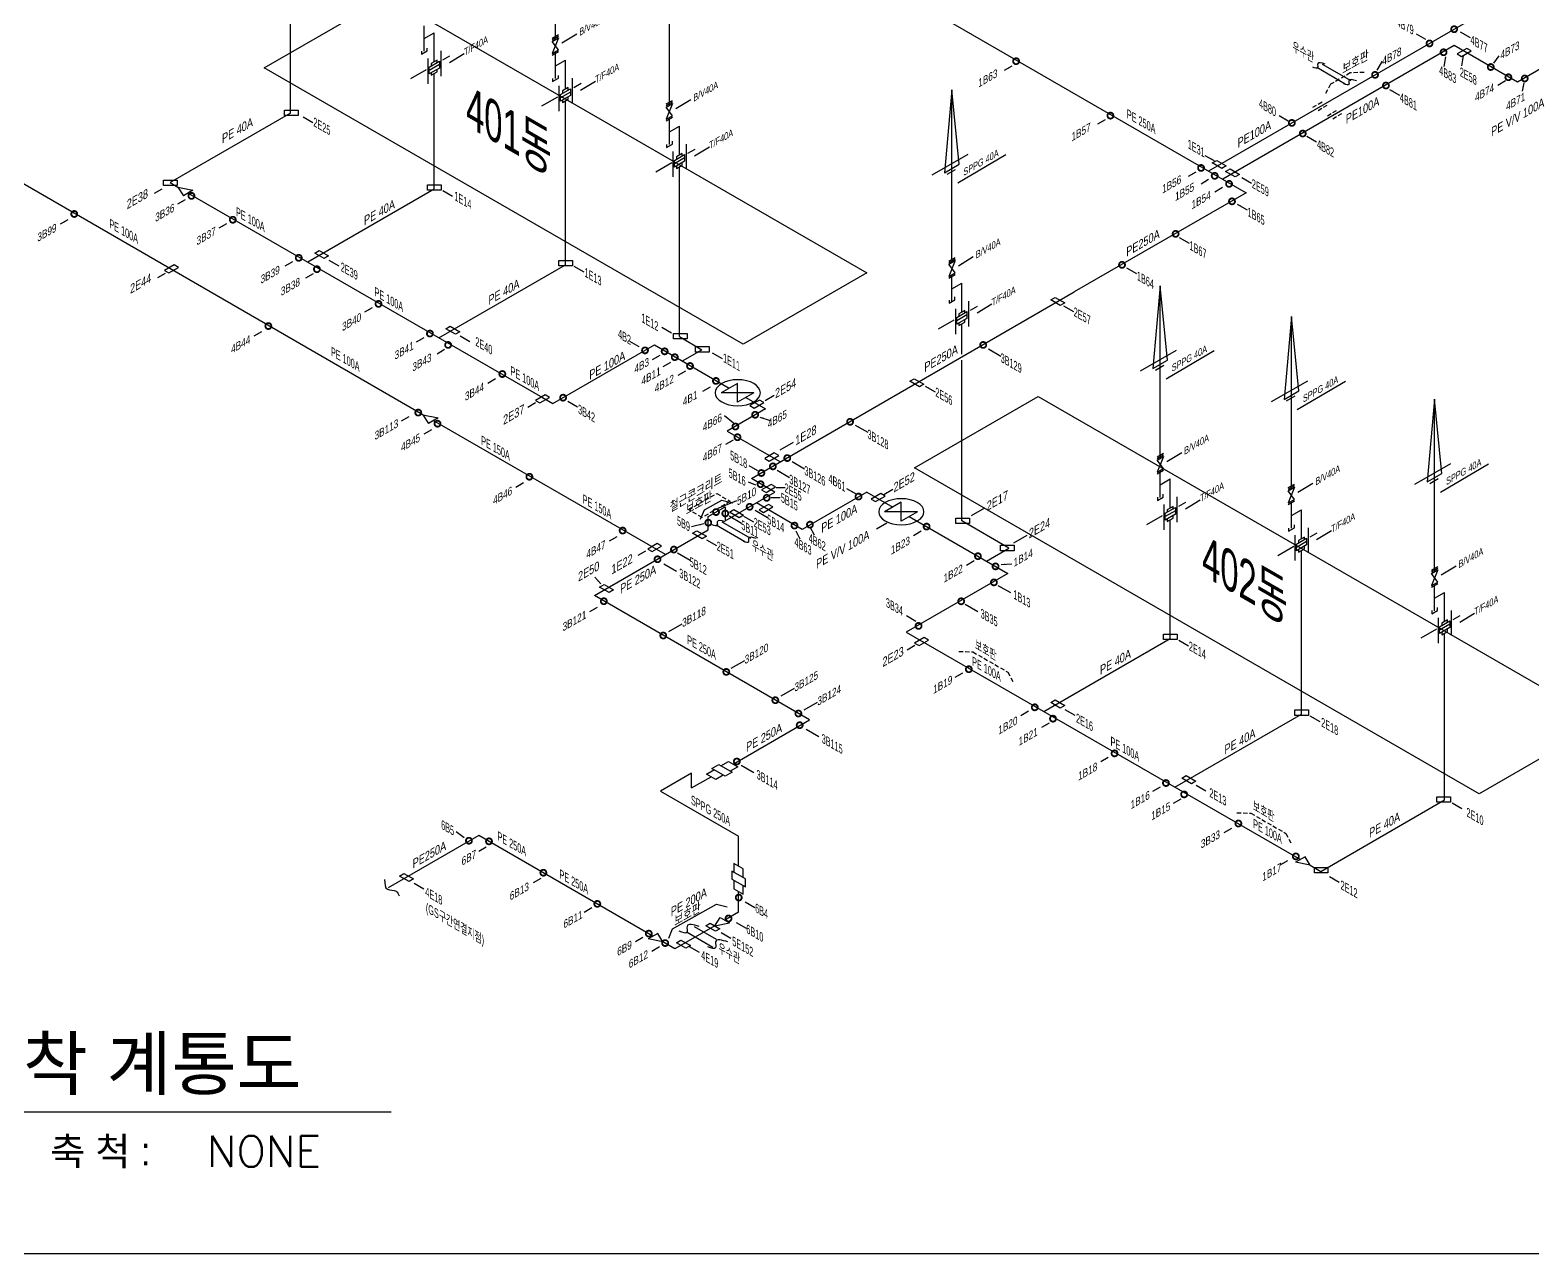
# Model space of a CAD drawing. Extents: x 207357 to 2790028, y 575219 to 1181204.
# Drawn here: x 621355 to 845989, y 662594 to 845543 of the extents above; entities that cross this region are included whole.
import ezdxf

# ---------------------------------------------------------------- set-up
doc = ezdxf.new("R2010")
doc.units = 0
doc.header["$LTSCALE"] = 100
doc.linetypes.add('HIDDEN', pattern=[9.525, 6.35, -3.175])
doc.layers.get('0').update_dxf_attribs({"linetype": 'CONTINUOUS'})
for name, color, linetype in [('2차ABF', 4, 'CONTINUOUS'), ('ABF', 4, 'CONTINUOUS'), ('EF', 6, 'CONTINUOUS'), ('GAS', 1, 'CONTINUOUS'), ('GTEXT', 2, 'CONTINUOUS'), ('연장', 3, 'CONTINUOUS')]:
    doc.layers.add(name, color=color, linetype=linetype)
doc.styles.add('HSH', font='romans', dxfattribs={"bigfont": 'hs'})
doc.styles.get("Standard").update_dxf_attribs({"font": 'Dotum.ttf'})
doc.dimstyles.get("Standard").update_dxf_attribs({"dimtxt": 0.18, "dimasz": 0.18, "dimexe": 0.18, "dimexo": 0.0625, "dimgap": 0.09, "dimtad": 0, "dimtih": 1, "dimtoh": 1, "dimdec": 4, "dimzin": 0, "dimdsep": 46, "dimtxsty": 'Standard', "dimcen": 0.09, "dimadec": 0, "dimazin": 0, "dimtfac": 1, "dimtdec": 4, "dimtofl": 0, "dimtmove": 0, "dimatfit": 3, "dimfxl": 0, "dimtolj": 1, "dimtzin": 0, "dimarcsym": 0})

# ---------------------------------------------------------------- blocks, each defined once
blk = doc.blocks.new('E')
at = {"layer": 'EF'}
for p, q in [((266, 588), (-1165, -238)), ((-508, -618), (924, 208)), ((924, 208), (266, 588)), ((-1165, -238), (-508, -618))]:
    blk.add_line(p, q, dxfattribs=at)

msp = doc.modelspace()

# ---------------------------------------------------------------- linework, layer by layer
for p, q in [((656359, 839880), (674867, 850565)), ((674867, 850565), (746428, 809249)), ((727921, 798564), (656359, 839880)), ((746428, 809249), (727921, 798564)), ((753539, 780103), (772046, 790788)), ((772046, 790788), (856442, 742062)), ((837934, 731377), (753539, 780103)), ((856442, 742062), (837934, 731377))]:
    msp.add_line(p, q)
at = {"layer": 'ABF', "const_width": 271}
for points in [[(833765, 845669, -1), (834656, 845669, -1)], [(830084, 843544, -1), (830976, 843544, -1)], [(832180, 842224, -1), (833072, 842224, -1)], [(768295, 840888, -1), (769186, 840888, -1)], [(839238, 840019, -1), (840130, 840019, -1)], [(821944, 838844, -1), (822835, 838844, -1)], [(841871, 838489, -1), (842762, 838489, -1)], [(844313, 838309, -1), (845205, 838309, -1)], [(823572, 837254, -1), (824463, 837254, -1)], [(782391, 832750, -1), (783282, 832750, -1)], [(809508, 831664, -1), (810399, 831664, -1)], [(811136, 830074, -1), (812027, 830074, -1)], [(795937, 824929, -1), (796828, 824929, -1)], [(797976, 823751, -1), (798868, 823751, -1)], [(800126, 822548, -1), (801017, 822548, -1)], [(645033, 820752, -1), (645924, 820752, -1)], [(800559, 819938, -1), (801450, 819938, -1)], [(627514, 818050, -1), (628405, 818050, -1)], [(651213, 817183, -1), (652105, 817183, -1)], [(792135, 815075, -1), (793027, 815075, -1)], [(661069, 811493, -1), (661960, 811493, -1)], [(784124, 810450, -1), (785015, 810450, -1)], [(663788, 809793, -1), (664679, 809793, -1)], [(672994, 804608, -1), (673885, 804608, -1)], [(656530, 801297, -1), (657422, 801297, -1)], [(680675, 800173, -1), (681567, 800173, -1)], [(683395, 798473, -1), (684286, 798473, -1)], [(712826, 797659, -1), (713717, 797659, -1)], [(715763, 797516, -1), (716655, 797516, -1)], [(763377, 798474, -1), (764268, 798474, -1)], [(717274, 796644, -1), (718165, 796644, -1)], [(719555, 795327, -1), (720447, 795327, -1)], [(691501, 794123, -1), (692392, 794123, -1)], [(723427, 793092, -1), (724318, 793092, -1)], [(700584, 790591, -1), (701476, 790591, -1)], [(678935, 788362, -1), (679827, 788362, -1)], [(729290, 788034, -1), (730182, 788034, -1)], [(681812, 786701, -1), (682703, 786701, -1)], [(726337, 786279, -1), (727228, 786279, -1)], [(743476, 786984, -1), (744367, 786984, -1)], [(726649, 784679, -1), (727540, 784679, -1)], [(734088, 781564, -1), (734979, 781564, -1)], [(730217, 779329, -1), (731108, 779329, -1)], [(731940, 780324, -1), (732832, 780324, -1)], [(695544, 778773, -1), (696435, 778773, -1)], [(730096, 777659, -1), (730987, 777659, -1)], [(731014, 775619, -1), (731905, 775619, -1)], [(744740, 775806, -1), (745632, 775806, -1)], [(723441, 773492, -1), (724333, 773492, -1)], [(724827, 773282, -1), (725718, 773282, -1)], [(728467, 774279, -1), (729359, 774279, -1)], [(709482, 770725, -1), (710374, 770725, -1)], [(722281, 771902, -1), (723172, 771902, -1)], [(735171, 771469, -1), (736062, 771469, -1)], [(737479, 771614, -1), (738370, 771614, -1)], [(754914, 771321, -1), (755805, 771321, -1)], [(717145, 767887, -1), (718037, 767887, -1)], [(714701, 766435, -1), (715593, 766435, -1)], [(762587, 766891, -1), (763478, 766891, -1)], [(765219, 765371, -1), (766111, 765371, -1)], [(764977, 762981, -1), (765868, 762981, -1)], [(706668, 760167, -1), (707559, 760167, -1)], [(760078, 760153, -1), (760970, 760153, -1)], [(753710, 756476, -1), (754601, 756476, -1)], [(715554, 755037, -1), (716445, 755037, -1)], [(761227, 749996, -1), (762118, 749996, -1)], [(724975, 749598, -1), (725866, 749598, -1)], [(732303, 745367, -1), (733194, 745367, -1)], [(735750, 743377, -1), (736641, 743377, -1)], [(771082, 744306, -1), (771974, 744306, -1)], [(735944, 741630, -1), (736835, 741630, -1)], [(773802, 742606, -1), (774693, 742606, -1)], [(783008, 737421, -1), (783899, 737421, -1)], [(726550, 736207, -1), (727442, 736207, -1)], [(790689, 732986, -1), (791581, 732986, -1)], [(793409, 731286, -1), (794300, 731286, -1)], [(801515, 726936, -1), (802406, 726936, -1)], [(686505, 724363, -1), (687396, 724363, -1)], [(689506, 724270, -1), (690397, 724270, -1)], [(810103, 722022, -1), (810994, 722022, -1)], [(697632, 719578, -1), (698523, 719578, -1)], [(705696, 714923, -1), (706587, 714923, -1)], [(726838, 715863, -1), (727729, 715863, -1)], [(725306, 712740, -1), (726198, 712740, -1)], [(713391, 710480, -1), (714282, 710480, -1)], [(715842, 709065, -1), (716733, 709065, -1)]]:
    msp.add_lwpolyline(points, format="xyb", close=True, dxfattribs=at)
at = {"layer": 'EF'}
for points in [[(659376, 833585), (661417, 833585), (661417, 832775), (659376, 832775)], [(641285, 823127), (643326, 823127), (643326, 822316), (641285, 822316)], [(680767, 822415), (682808, 822415), (682808, 821605), (680767, 821605)], [(700373, 811095), (702415, 811095), (702415, 810285), (700373, 810285)], [(717507, 800180), (719548, 800180), (719548, 799370), (717507, 799370)], [(720801, 798221), (722842, 798221), (722842, 797411), (720801, 797411)], [(759725, 772598), (761766, 772598), (761766, 771788), (759725, 771788)], [(766410, 768528), (768452, 768528), (768452, 767718), (766410, 767718)], [(790780, 755228), (792821, 755228), (792821, 754418), (790780, 754418)], [(810387, 743908), (812428, 743908), (812428, 743098), (810387, 743098)], [(831631, 730913), (833672, 730913), (833672, 730103), (831631, 730103)], [(813314, 720348), (815355, 720348), (815355, 719538), (813314, 719538)]]:
    msp.add_lwpolyline(points, close=True, dxfattribs=at)
at = {"layer": 'GAS'}
for p, q in [((708182, 876044), (803123, 821230)), ((716918, 839109), (716918, 859993)), ((660282, 838450), (660282, 856694)), ((699882, 844600), (699882, 848945)), ((836831, 847165), (797517, 824467)), ((680275, 842382), (680275, 846169)), ((680275, 844275), (681763, 845135)), ((681763, 840790), (681763, 845135)), ((681763, 840790), (681763, 845135)), ((834216, 843215), (799630, 823247)), ((843664, 837760), (834216, 843215)), ((699882, 838280), (699882, 842067)), ((699882, 840173), (701370, 841033)), ((701370, 836688), (701370, 841033)), ((848392, 840490), (843664, 837760)), ((660282, 833122), (660282, 838450)), ((681763, 828016), (681763, 839043)), ((716918, 834765), (716918, 839109)), ((759143, 815627), (759143, 836511)), ((701370, 816696), (701370, 834941)), ((660282, 833122), (642302, 822741)), ((716918, 828444), (716918, 832231)), ((716918, 830338), (718406, 831197)), ((718406, 826853), (718406, 831197)), ((680071, 788050), (608627, 829299)), ((681763, 821792), (681763, 828016)), ((718406, 806861), (718406, 825105)), ((642302, 822741), (643449, 822079)), ((644998, 821184), (697942, 790617)), ((662854, 810875), (681763, 821792)), ((803123, 821230), (777423, 806392)), ((701370, 810472), (701370, 816696)), ((759143, 811282), (759143, 815627)), ((682461, 799555), (701370, 810472)), ((759143, 804962), (759143, 808749)), ((718406, 799712), (718406, 806861)), ((759143, 806855), (760631, 807715)), ((760631, 803370), (760631, 807715)), ((790289, 786349), (790289, 807233)), ((729193, 778490), (777423, 806392)), ((809895, 781758), (809895, 802642)), ((718406, 799712), (721784, 797762)), ((760631, 797078), (760631, 801623)), ((699509, 789712), (714693, 798479)), ((714693, 798479), (725871, 792025)), ((718859, 796073), (721784, 797762)), ((760631, 776008), (760631, 796187)), ((697942, 790617), (699509, 789712)), ((731260, 788913), (725530, 785605)), ((728317, 790612), (731260, 788913)), ((831295, 769403), (831295, 790287)), ((716312, 767127), (681620, 787156)), ((790289, 782005), (790289, 786349)), ((725530, 785605), (733427, 781045)), ((809895, 777413), (809895, 781758)), ((732692, 776470), (729193, 778490)), ((790289, 775684), (790289, 779472)), ((790289, 777578), (791777, 778437)), ((791777, 774093), (791777, 778437)), ((791777, 774093), (791777, 778437)), ((725244, 772170), (732692, 776470)), ((746430, 776485), (736772, 770909)), ((746430, 776485), (750313, 774243)), ((760631, 772173), (760631, 776843)), ((722724, 772825), (725244, 774280)), ((722724, 770829), (722724, 772825)), ((725244, 774280), (725244, 772170)), ((736772, 770909), (729916, 774867)), ((752759, 772831), (767499, 764320)), ((809895, 771093), (809895, 774880)), ((809895, 772987), (811384, 773846)), ((811384, 769501), (811384, 773846)), ((705710, 761006), (722724, 770829)), ((767662, 768114), (760631, 772173)), ((791777, 760830), (791777, 772345)), ((831295, 765058), (831295, 769403)), ((764296, 766170), (767662, 768114)), ((811384, 749510), (811384, 767754)), ((767499, 764320), (752315, 755554)), ((831295, 758738), (831295, 762525)), ((737875, 742435), (705710, 761006)), ((791777, 754605), (791777, 760830)), ((831295, 760632), (832783, 761491)), ((832783, 757146), (832783, 761491)), ((752315, 755554), (811225, 721543)), ((832783, 737155), (832783, 755399)), ((772868, 743688), (791777, 754605)), ((811384, 743285), (811384, 749510)), ((726423, 735824), (737875, 742435)), ((792475, 732368), (811384, 743285)), ((832783, 730470), (832783, 737155)), ((720236, 734477), (715589, 731794)), ((720236, 732252), (720236, 734477)), ((720236, 732252), (723139, 733928)), ((715589, 731794), (727265, 725053)), ((814273, 719783), (832783, 730470)), ((688409, 725124), (674895, 717322)), ((714457, 710085), (688409, 725124)), ((727265, 720554), (727265, 725053)), ((812705, 720688), (814273, 719783)), ((727265, 713688), (727265, 716762)), ((727265, 713688), (725192, 712491)), ((723712, 711636), (717741, 708189)), ((717741, 708189), (715938, 709230))]:
    msp.add_line(p, q, dxfattribs=at)
at = {"layer": 'GTEXT'}
for p, q in [((699411, 844329), (700352, 844872)), ((699411, 844085), (700352, 844628)), ((679852, 841933), (680721, 842435)), ((679852, 842396), (679852, 841933)), ((680721, 842435), (680721, 842860)), ((682765, 842445), (682765, 838663)), ((699411, 843846), (700352, 844389)), ((700352, 844389), (699411, 842035)), ((700352, 842578), (699411, 843846)), ((699411, 842035), (700352, 842578)), ((680788, 841304), (680788, 837521)), ((681017, 840001), (682530, 840875)), ((682530, 840379), (681017, 839505)), ((682199, 841042), (681327, 840539)), ((681327, 840539), (681327, 840180)), ((682199, 840684), (682199, 841042)), ((682530, 840875), (682530, 839868)), ((683047, 841076), (684107, 841689)), ((699411, 841795), (700352, 842339)), ((814480, 840460), (818758, 837990)), ((678257, 838311), (680613, 839671)), ((681017, 838994), (681017, 840001)), ((682530, 839868), (681017, 838994)), ((681327, 838791), (682199, 839294)), ((681327, 839173), (681327, 838791)), ((682199, 839294), (682199, 839677)), ((699459, 837831), (700328, 838333)), ((699459, 838294), (699459, 837831)), ((700328, 838333), (700328, 838758)), ((702372, 838343), (702372, 834561)), ((813666, 839990), (817944, 837520)), ((700395, 837202), (700395, 833419)), ((700624, 835899), (702137, 836773)), ((702137, 836277), (700624, 835403)), ((700624, 834892), (700624, 835899)), ((702137, 835766), (700624, 834892)), ((701806, 836940), (700934, 836437)), ((700934, 836437), (700934, 836078)), ((701806, 836582), (701806, 836940)), ((702137, 836773), (702137, 835766)), ((702654, 836974), (703714, 837586)), ((759134, 836598), (758037, 824211)), ((760232, 825479), (759134, 836598)), ((697863, 834209), (700220, 835569)), ((700934, 834689), (701806, 835192)), ((700934, 835071), (700934, 834689)), ((701806, 835192), (701806, 835575)), ((716447, 834493), (717388, 835036)), ((716447, 834249), (717388, 834793)), ((716447, 834010), (717388, 834553)), ((717388, 834553), (716447, 832199)), ((717388, 832742), (716447, 834010)), ((716447, 832199), (717388, 832742)), ((716447, 831960), (717388, 832503)), ((717364, 828497), (717364, 828922)), ((716494, 827995), (717364, 828497)), ((716494, 828459), (716494, 827995)), ((717431, 827366), (717431, 823584)), ((717660, 826063), (719173, 826937)), ((718842, 827104), (717970, 826601)), ((718842, 826746), (718842, 827104)), ((719173, 826937), (719173, 825930)), ((719408, 828507), (719408, 824725)), ((719690, 827139), (720750, 827751)), ((756182, 823880), (761573, 826993)), ((714899, 824373), (717256, 825733)), ((719173, 826441), (717660, 825568)), ((717660, 825056), (717660, 826063)), ((719173, 825930), (717660, 825056)), ((717970, 826601), (717970, 826242)), ((717970, 824853), (718842, 825357)), ((717970, 825235), (717970, 824853)), ((718842, 825357), (718842, 825739)), ((758037, 824211), (760232, 825479)), ((758419, 823995), (759680, 824723)), ((643449, 822079), (644289, 820775)), ((643449, 822079), (645707, 821594)), ((645707, 821594), (644289, 820775)), ((758672, 811011), (759613, 811554)), ((758672, 810767), (759613, 811310)), ((758672, 810528), (759613, 811071)), ((759613, 811071), (758672, 808717)), ((759613, 809260), (758672, 810528)), ((758672, 808717), (759613, 809260)), ((758672, 808478), (759613, 809021)), ((790280, 807320), (789182, 794934)), ((791378, 796201), (790280, 807320)), ((758720, 804715), (759589, 805217)), ((758720, 805178), (758720, 804715)), ((759589, 805217), (759589, 805642)), ((761633, 805025), (761633, 801243)), ((761915, 803656), (762975, 804269)), ((757125, 800891), (759481, 802251)), ((759656, 803884), (759656, 800101)), ((759885, 802581), (761398, 803455)), ((761398, 802959), (759885, 802085)), ((759885, 801574), (759885, 802581)), ((761398, 802448), (759885, 801574)), ((761067, 803622), (760195, 803119)), ((760195, 803119), (760195, 802760)), ((761067, 803264), (761067, 803622)), ((761067, 801874), (761067, 802257)), ((761398, 803455), (761398, 802448)), ((809887, 802729), (808789, 790342)), ((810984, 791610), (809887, 802729)), ((760195, 801371), (761067, 801874)), ((760195, 801753), (760195, 801371)), ((787328, 794603), (792719, 797715)), ((789182, 794934), (791378, 796201)), ((789564, 794717), (790826, 795446)), ((806934, 790011), (812325, 793124)), ((727094, 792731), (724648, 791319)), ((729540, 791319), (724648, 791319)), ((727094, 789906), (727094, 792731)), ((729540, 791319), (727094, 789906)), ((808789, 790342), (810984, 791610)), ((809171, 790126), (810433, 790854)), ((831286, 790374), (830189, 777987)), ((832384, 779255), (831286, 790374)), ((680071, 788050), (682330, 787565)), ((680071, 788050), (680911, 786746)), ((682330, 787565), (680911, 786746)), ((789818, 781733), (790759, 782276)), ((789818, 781490), (790759, 782033)), ((789818, 781250), (790759, 781793)), ((790759, 781793), (789818, 779440)), ((790759, 779983), (789818, 781250)), ((789818, 779440), (790759, 779983)), ((789818, 779200), (790759, 779743)), ((828334, 777656), (833725, 780769)), ((809425, 777142), (810366, 777685)), ((809425, 776898), (810366, 777441)), ((830189, 777987), (832384, 779255)), ((830571, 777771), (831832, 778499)), ((722153, 773815), (724742, 775270)), ((724742, 775270), (726422, 774860)), ((789865, 775236), (790735, 775738)), ((789865, 775699), (789865, 775236)), ((790735, 775738), (790735, 776162)), ((792779, 775748), (792779, 771965)), ((793061, 774379), (794121, 774991)), ((809425, 776659), (810366, 777202)), ((810366, 777202), (809425, 774848)), ((810366, 775391), (809425, 776659)), ((809425, 774848), (810366, 775391)), ((809425, 774609), (810366, 775152)), ((721564, 772405), (722153, 773815)), ((751536, 774949), (749089, 773537)), ((753982, 773537), (749089, 773537)), ((751536, 772124), (751536, 774949)), ((753982, 773537), (751536, 772124)), ((788270, 771613), (790627, 772974)), ((790802, 774606), (790802, 770824)), ((791031, 773303), (792544, 774177)), ((792544, 773682), (791031, 772808)), ((791031, 772297), (791031, 773303)), ((792544, 773170), (791031, 772297)), ((792213, 774345), (791341, 773841)), ((791341, 773841), (791341, 773483)), ((792213, 773986), (792213, 774345)), ((792213, 772597), (792213, 772979)), ((792544, 774177), (792544, 773170)), ((723928, 771570), (728206, 769100)), ((724742, 772040), (729020, 769570)), ((791341, 772093), (792213, 772597)), ((791341, 772476), (791341, 772093)), ((809472, 770644), (810341, 771146)), ((809472, 771107), (809472, 770644)), ((810341, 771146), (810341, 771571)), ((812386, 771156), (812386, 767374)), ((807877, 767022), (810233, 768382)), ((810409, 770015), (810409, 766232)), ((810637, 768712), (812151, 769586)), ((812151, 769090), (810637, 768216)), ((810637, 767705), (810637, 768712)), ((812151, 768579), (810637, 767705)), ((811820, 769753), (810948, 769250)), ((810948, 769250), (810948, 768891)), ((811820, 769395), (811820, 769753)), ((811820, 768005), (811820, 768388)), ((812151, 769586), (812151, 768579)), ((812668, 769788), (813728, 770400)), ((810948, 767502), (811820, 768005)), ((810948, 767884), (810948, 767502)), ((830824, 764787), (831765, 765330)), ((830824, 764543), (831765, 765086)), ((830824, 764304), (831765, 764847)), ((831765, 764847), (830824, 762493)), ((831765, 763036), (830824, 764304)), ((830824, 762493), (831765, 763036)), ((830824, 762254), (831765, 762797)), ((830872, 758289), (831741, 758791)), ((830872, 758752), (830872, 758289)), ((831741, 758791), (831741, 759216)), ((831808, 757660), (831808, 753877)), ((832037, 756357), (833550, 757231)), ((833219, 757398), (832347, 756895)), ((833219, 757040), (833219, 757398)), ((833550, 757231), (833550, 756224)), ((833785, 758801), (833785, 755019)), ((834067, 757433), (835127, 758045)), ((829277, 754667), (831633, 756027)), ((833550, 756735), (832037, 755861)), ((832037, 755350), (832037, 756357)), ((833550, 756224), (832037, 755350)), ((832347, 756895), (832347, 756536)), ((832347, 755147), (833219, 755650)), ((832347, 755529), (832347, 755147)), ((833219, 755650), (833219, 756033)), ((722442, 734331), (723566, 734980)), ((723261, 735156), (724296, 735753)), ((725269, 733997), (723261, 735156)), ((724296, 735753), (726304, 734594)), ((724601, 735577), (725726, 736227)), ((726304, 734594), (725269, 733997)), ((725726, 736227), (727121, 735421)), ((727121, 735421), (725996, 734772)), ((723837, 733525), (722442, 734331)), ((724961, 734174), (723837, 733525)), ((811934, 721952), (810516, 721133)), ((812705, 720688), (810516, 721133)), ((812705, 720688), (811934, 721952)), ((728271, 718675), (726263, 719834)), ((726263, 719834), (726263, 718639)), ((726568, 720957), (726568, 719658)), ((727963, 720151), (726568, 720957)), ((727963, 718853), (727963, 720151)), ((726263, 718639), (728271, 717480)), ((726568, 718463), (726568, 717164)), ((726568, 717164), (727963, 716359)), ((727963, 716359), (727963, 717658)), ((728271, 717480), (728271, 718675)), ((717404, 711184), (723937, 714855)), ((723937, 714855), (725542, 714463)), ((723712, 711636), (724483, 712901)), ((724483, 712901), (725901, 712082)), ((715167, 710494), (713748, 709675)), ((715938, 709230), (715167, 710494)), ((716815, 709774), (717404, 711184)), ((719551, 710674), (723391, 708458)), ((720632, 711554), (723907, 709664)), ((723712, 711636), (725901, 712082)), ((715938, 709230), (713748, 709675)), ((574130, 683861), (675334, 683861))]:
    msp.add_line(p, q, dxfattribs=at)
at = {"layer": 'GTEXT', "linetype": 'HIDDEN'}
for p, q in [((818684, 839136), (815747, 837440)), ((820771, 839210), (818684, 839136)), ((815747, 837440), (814943, 835919)), ((813085, 833995), (814601, 834870)), ((813873, 833540), (815389, 834415)), ((815268, 832735), (816783, 833610)), ((816056, 832280), (817571, 833155)), ((719797, 773845), (723989, 776265)), ((726006, 775100), (721815, 772680)), ((723989, 776265), (726006, 775100)), ((721815, 772680), (719797, 773845)), ((760186, 752662), (762272, 752587)), ((762272, 752587), (767504, 749567)), ((767504, 749567), (768309, 748045)), ((801736, 728555), (803823, 728481)), ((803823, 728481), (809055, 725460)), ((809055, 725460), (809859, 723939))]:
    msp.add_line(p, q, dxfattribs=at)
at = {"layer": 'GTEXT', "color": 5}
msp.add_line((965488, 662594), (252876, 662594), dxfattribs=at)
at = {"layer": 'GTEXT', "ltscale": 0.6, "extrusion": (0, 0, -1)}
for centre in [(727135, 791323), (751577, 773542)]:
    msp.add_ellipse(centre, major_axis=(-3376, 0), ratio=0.5773503, dxfattribs=at)
at = {"layer": 'GTEXT'}
for points in [[(814947, 840460), (813804, 840460), (813804, 839910), (813068, 840005)], [(819624, 837960), (818481, 837960), (818481, 837410), (817744, 837505)], [(725210, 772040), (724067, 772040), (724067, 771490), (723330, 771585)], [(729886, 769540), (728743, 769540), (728743, 768990), (728007, 769085)], [(674342, 718555), (674775, 717113), (676074, 716824), (676507, 716103)], [(721380, 711554), (719551, 711554), (719551, 710674), (718373, 710826)], [(725653, 709235), (723824, 709235), (723824, 708355), (722646, 708507)]]:
    msp.add_spline(points, degree=3, dxfattribs=at)

# ---------------------------------------------------------------- block references
at = {"layer": 'GAS'}
for p in [(835835, 842204), (642615, 809855), (698065, 790429), (730097, 789650), (732331, 781740), (731872, 777035), (748249, 775670), (731474, 774055), (714836, 768205), (754732, 754145)]:
    msp.add_blockref('E', p, dxfattribs=at)
at = {"layer": 'GAS', "xscale": -1}
for p in [(798983, 825475), (800984, 824200), (664822, 812007), (774839, 804995), (684429, 800687), (753777, 792835), (726827, 773270), (721302, 770120), (707416, 762081), (774836, 744820), (794443, 733500), (677504, 718880), (723275, 711451), (718884, 708916)]:
    msp.add_blockref('E', p, dxfattribs=at)

# ---------------------------------------------------------------- texts
at = {"layer": '2차ABF', "oblique": 30}
for s, p in [('4B78', (823476, 840196)), ('4B73', (841126, 841086)), ('1B63', (763085, 836916)), ('4B74', (837333, 834776)), ('4B71', (841975, 833446)), ('1B57', (777019, 828872)), ('1B56', (790561, 821053)), ('1B55', (792498, 819935)), ('1B54', (794957, 818706)), ('3B36', (640070, 816813)), ('3B99', (622453, 813837)), ('3B37', (646251, 813317)), ('3B39', (655814, 807559)), ('3B38', (658838, 805755)), ('3B40', (667999, 800479)), ('4B44', (651404, 797122)), ('3B41', (675845, 796213)), ('3B43', (678502, 794440)), ('4B3', (711693, 794178)), ('4B11', (712751, 792396)), ('4B12', (714719, 791260)), ('3B44', (686354, 790064)), ('4B1', (718927, 789275)), ('4B65', (731618, 785971)), ('3B113', (672853, 784201)), ('4B66', (721910, 785466)), ('4B45', (676799, 782460)), ('4B67', (721910, 780916)), ('4B46', (690564, 774513)), ('5B10', (727028, 774421)), ('4B47', (704503, 766466)), ('1B23', (750014, 767078)), ('1B14', (768374, 765258)), ('1B22', (757902, 762883)), ('3B118', (718829, 756218)), ('3B121', (700954, 755603)), ('3B120', (728165, 750708)), ('3B125', (735613, 746578)), ('1B19', (756346, 746268)), ('3B124', (739042, 744488)), ('1B20', (766088, 740178)), ('1B21', (769113, 738493)), ('1B18', (778013, 733293)), ('1B16', (785862, 729033)), ('1B15', (788938, 727353)), ('3B33', (796353, 723148)), ('6B7', (685865, 720601)), ('1B17', (805535, 718243)), ('6B13', (693060, 715367)), ('6B11', (701084, 711182)), ('6B9', (709124, 707057)), ('6B12', (710853, 705225))]:
    msp.add_text(s, height=1079.9, rotation=30, dxfattribs=at).set_placement(p)
at = {"layer": 'ABF', "oblique": 330, "width": 0.8}
for s, p in [('4B79', (825617, 846210)), ('4B77', (836676, 843515)), ('4B83', (831983, 838955)), ('4B81', (826111, 834905)), ('4B80', (805049, 833995)), ('4B82', (813727, 827895)), ('1B65', (803349, 817764)), ('1B67', (794666, 812750)), ('1B64', (786802, 808210)), ('4B2', (709246, 799544)), ('3B129', (766432, 795966)), ('3B42', (703269, 788286)), ('3B128', (746522, 784571)), ('5B18', (725997, 781401)), ('5B16', (725780, 778766)), ('3B126', (737091, 779126)), ('3B127', (734839, 777826)), ('4B61', (740702, 777921)), ('5B15', (733575, 775066)), ('5B9', (718056, 771626)), ('5B14', (731548, 771836)), ('5B11', (727668, 770976)), ('4B63', (735627, 768441)), ('4B62', (737749, 769026)), ('5B12', (719969, 765471)), ('3B122', (718393, 763791)), ('1B13', (768334, 760574)), ('3B34', (749281, 759374)), ('3B35', (763435, 757746)), ('3B115', (739680, 739051)), ('3B114', (729955, 733686)), ('6B5', (682798, 726182)), ('6B4', (729730, 713728)), ('6B10', (728419, 710598))]:
    msp.add_text(s, height=1196.2, rotation=330, dxfattribs=at).set_placement(p)
at = {"layer": 'EF', "oblique": 330, "width": 0.8}
for s, p in [('2E58', (835062, 838696)), ('2E25', (663712, 831206)), ('1E31', (794391, 827905)), ('2E59', (803978, 822000)), ('1E14', (684786, 820147)), ('2E39', (667802, 809549)), ('1E13', (704237, 808718)), ('1E12', (712732, 801924)), ('2E57', (777356, 802830)), ('2E40', (687917, 798395)), ('1E11', (724946, 795956)), ('2E56', (756676, 790840)), ('2E55', (734142, 776530)), ('2E53', (729526, 771375)), ('2E51', (724001, 767835)), ('2E14', (794564, 752875)), ('2E16', (777703, 742110)), ('2E18', (814344, 741485)), ('2E13', (797630, 730965)), ('2E10', (836064, 728025)), ('4E18', (680434, 716152)), ('2E12', (817246, 717160)), ('5E152', (726311, 708765)), ('4E19', (721681, 706694))]:
    msp.add_text(s, height=1196.2, rotation=330, dxfattribs=at).set_placement(p)
at = {"layer": 'EF', "oblique": 30}
for s, p in [('2E38', (635809, 818705)), ('2E44', (636301, 806067)), ('2E54', (732707, 790436)), ('2E37', (692064, 786471)), ('1E28', (735726, 783405)), ('2E52', (750426, 776386)), ('2E17', (764348, 773600)), ('2E24', (770644, 769505)), ('2E50', (703263, 763046)), ('1E22', (708251, 764126)), ('2E23', (748764, 750286))]:
    msp.add_text(s, height=1199.9, rotation=30, dxfattribs=at).set_placement(p)
at = {"layer": 'GTEXT', "oblique": 30}
for s, height, p in [('B/V40A', 959.9, (703456, 844611)), ('T/F40A', 959.9, (686216, 841627)), ('보호판', 1199.9, (817499, 838967)), ('T/F40A', 959.9, (705823, 837525)), ('B/V40A', 959.9, (720492, 834775)), ('PE100A', 1199.9, (818025, 831463)), ('PE V/V 100A', 1199.89, (839747, 829572)), ('PE 40A', 1199.9, (650055, 828553)), ('PE100A', 1199.9, (801848, 827903)), ('T/F40A', 959.9, (722859, 827689)), ('SPPG 40A', 959.9, (760862, 823691)), ('PE 40A', 1199.9, (671274, 816302)), ('PE250A', 1199.9, (785206, 811627)), ('B/V40A', 959.9, (762718, 811331)), ('PE 40A', 1199.9, (689876, 804402)), ('T/F40A', 959.9, (765084, 804207)), ('PE 100A', 1199.9, (704937, 793212)), ('PE250A', 1199.9, (755033, 794366)), ('SPPG 40A', 959.9, (792008, 794413)), ('SPPG 40A', 959.9, (811615, 789822)), ('B/V40A', 959.9, (793863, 782015)), ('B/V40A', 959.9, (813470, 777424)), ('SPPG 40A', 959.9, (833014, 777467)), ('철근콘크리트', 1199.9, (716985, 773450)), ('T/F40A', 959.9, (796230, 774930)), ('보호판', 1199.9, (719367, 773045)), ('PE 100A', 1199.9, (739613, 770322)), ('T/F40A', 959.9, (815837, 770338)), ('PE V/V 100A', 1199.89, (738855, 764949)), ('B/V40A', 959.9, (834870, 765069)), ('PE 250A', 1199.9, (709555, 761230)), ('T/F40A', 959.9, (837236, 757983)), ('PE 40A', 1199.9, (781287, 749115)), ('PE 250A', 1199.9, (728382, 737570)), ('PE 40A', 1199.9, (799890, 737215)), ('PE 40A', 1199.9, (821506, 724735)), ('PE250A', 1199.9, (678549, 720171)), ('PE 200A', 1199.9, (717138, 712984)), ('보호판', 1199.9, (717653, 711576))]:
    msp.add_text(s, height=height, rotation=30, dxfattribs=at).set_placement(p)
at = {"layer": 'GTEXT', "oblique": 330, "width": 0.8}
for s, height, p in [('우수관', 1196.2, (810045, 842506)), ('401동', 5382.9, (686534, 831260)), ('PE 250A', 1196.2, (785293, 832415)), ('PE 100A', 1196.2, (652145, 817771)), ('PE 100A', 1196.2, (633212, 816011)), ('PE 100A', 1196.2, (672843, 805821)), ('PE 100A', 1196.2, (666332, 796889)), ('PE 100A', 1196.2, (693170, 794009)), ('PE 150A', 1196.2, (688780, 783610)), ('PE 150A', 1196.2, (703952, 774851)), ('우수관', 1196.2, (729279, 767996)), ('402동', 5382.9, (796548, 764074)), ('PE 250A', 1196.2, (719580, 753818)), ('보호판', 1196.2, (762599, 753122)), ('PE 100A', 1196.2, (762159, 750584)), ('PE 100A', 1196.2, (782857, 738634)), ('SPPG 250A', 1196.2, (720148, 729875)), ('보호판', 1196.2, (804150, 729015)), ('PE 250A', 1196.2, (691218, 724460)), ('PE 100A', 1196.2, (804170, 726329)), ('PE 250A', 1196.2, (700486, 718782)), ('(GS구간연결지점)', 1196.2, (680521, 713766)), ('우수관', 1196.2, (724269, 707759))]:
    msp.add_text(s, height=height, rotation=330, dxfattribs=at).set_placement(p)
at = {"layer": 'GTEXT'}
for s, height, p in [('융착 계통도', 7739.5, (610567, 687189)), ('축 척 :', 4181.8, (624348, 675848))]:
    msp.add_text(s, height=height, dxfattribs=at).set_placement(p)
at = {"layer": 'GTEXT', "style": 'HSH'}
msp.add_text('NONE', height=4676.9, dxfattribs=at).set_placement((647793, 675595))

# ---------------------------------------------------------------- leaders
at = {"layer": 'GAS', "color": 2}
for points in [[(829981, 844130), (828604, 844925)], [(835121, 845286), (836593, 844436)], [(768105, 840160), (766962, 839500)], [(822689, 839560), (823521, 840880)], [(832930, 841541), (832675, 840075)], [(835554, 841666), (835299, 840200)], [(840166, 840610), (840928, 841690)], [(841877, 837930), (840733, 837270)], [(824556, 836676), (826028, 835826)], [(844617, 837630), (844357, 836420)], [(662165, 832557), (663638, 831707)], [(782039, 832116), (780896, 831456)], [(809413, 831915), (808036, 832710)], [(812171, 829666), (813644, 828816)], [(798389, 825970), (797012, 826765)], [(795581, 824297), (794438, 823637)], [(797518, 823179), (796375, 822519)], [(802455, 823490), (803927, 822640)], [(641049, 821783), (639906, 821123)], [(644547, 820157), (643404, 819497)], [(683028, 821552), (684500, 820702)], [(799588, 821984), (798444, 821324)], [(801794, 819535), (803266, 818685)], [(627010, 817162), (625867, 816502)], [(650728, 816589), (649585, 815929)], [(793110, 814521), (794582, 813671)], [(666019, 811162), (667491, 810312)], [(641541, 809145), (640398, 808485)], [(660583, 810899), (659440, 810239)], [(663666, 809119), (662523, 808459)], [(702634, 810232), (704107, 809382)], [(785247, 809981), (786719, 809131)], [(775833, 804320), (777306, 803470)], [(672508, 804014), (671365, 803354)], [(655961, 800447), (654818, 799787)], [(685626, 799842), (687098, 798992)], [(717208, 800255), (715771, 801085)], [(680233, 799554), (679090, 798894)], [(683325, 797769), (682182, 797109)], [(712422, 798175), (710984, 799005)], [(764601, 797895), (766471, 796815)], [(715499, 796908), (714355, 796248)], [(717080, 795855), (715936, 795195)], [(723308, 797296), (724780, 796446)], [(690911, 793389), (689768, 792729)], [(719331, 794562), (718188, 793902)], [(723021, 792169), (721878, 791509)], [(731237, 790180), (732597, 790965)], [(755153, 792330), (756625, 791480)], [(696898, 789803), (695755, 789143)], [(701714, 790056), (703186, 789206)], [(677958, 787747), (676815, 787087)], [(726491, 786790), (725175, 787900)], [(730440, 787700), (731956, 787195)], [(744691, 786500), (746561, 785420)], [(681357, 785785), (680214, 785125)], [(726467, 784241), (725324, 783581)], [(733455, 782783), (735456, 783938)], [(730111, 779650), (728847, 780380)], [(733008, 779755), (734879, 778675)], [(735260, 781055), (737130, 779975)], [(695121, 777838), (693978, 777178)], [(729834, 777530), (728717, 777955)], [(724448, 774160), (726976, 775230)], [(732125, 775665), (733480, 775645)], [(732870, 777165), (734225, 777145)], [(744765, 776200), (743440, 776965)], [(748956, 776130), (750316, 776915)], [(725837, 772905), (727708, 771825)], [(728003, 772865), (729475, 772015)], [(729717, 773765), (731588, 772685)], [(762078, 772978), (764078, 774133)], [(722075, 771750), (720239, 771290)], [(735793, 770680), (736425, 769505)], [(737914, 771265), (738546, 770090)], [(749397, 771822), (747855, 770932)], [(754523, 770612), (753380, 769952)], [(709060, 769791), (707917, 769131)], [(722478, 769325), (723950, 768475)], [(768374, 768883), (770374, 770038)], [(713344, 767667), (712201, 767007)], [(718138, 767400), (720009, 766320)], [(762448, 766177), (761304, 765517)], [(706668, 762745), (705750, 763755)], [(716086, 765755), (717957, 764675)], [(766529, 765648), (768122, 765768)], [(766027, 762538), (767897, 761458)], [(761128, 759710), (762999, 758630)], [(706104, 759227), (704961, 758567)], [(753772, 757143), (752335, 757973)], [(716836, 755648), (718837, 756803)], [(753597, 753527), (752454, 752867)], [(793041, 754365), (794514, 753515)], [(726172, 750138), (728173, 751293)], [(760742, 749402), (759598, 748742)], [(733620, 746008), (735621, 747163)], [(737049, 743918), (739050, 745073)], [(770597, 743712), (769454, 743052)], [(776033, 743975), (777505, 743125)], [(773680, 741932), (772537, 741272)], [(812648, 743045), (814120, 742195)], [(737373, 741015), (739244, 739935)], [(782522, 736827), (781379, 736167)], [(727647, 735650), (729518, 734570)], [(790247, 732367), (789104, 731707)], [(795639, 732655), (797112, 731805)], [(793339, 730582), (792196, 729922)], [(833892, 730050), (835364, 729200)], [(686248, 724819), (685033, 725697)], [(800925, 726202), (799782, 725542)], [(689552, 723420), (688409, 722760)], [(809317, 721357), (808174, 720697)], [(815575, 719025), (817048, 718175)], [(678764, 718017), (680236, 717167)], [(697678, 718728), (696535, 718068)], [(728229, 715249), (729702, 714399)], [(705318, 714317), (704175, 713657)], [(726918, 712119), (728390, 711269)], [(712970, 709899), (711826, 709239)], [(724640, 710630), (726113, 709780)], [(715421, 708484), (714278, 707824)], [(719890, 708552), (721362, 707702)]]:
    msp.add_leader(points, dimstyle='Standard', override={"dimtxt": 2.5, "dimasz": 600, "dimexe": 1.25, "dimexo": 0.625, "dimgap": 0.625, "dimtad": 1, "dimtih": 0, "dimtoh": 0, "dimzin": 8, "dimcen": 2.5, "dimclrd": 2, "dimclre": 2, "dimtofl": 1}, dxfattribs=at)
at = {"layer": '연장', "color": 2}
for points in [[(700858, 843639), (703080, 844988)], [(684035, 840669), (686257, 842019)], [(703642, 836567), (705864, 837917)], [(717894, 833803), (720116, 835152)], [(720678, 826732), (722900, 828081)], [(760011, 822699), (767204, 826919)], [(760119, 810321), (762341, 811670)], [(762903, 803249), (765125, 804599)], [(791157, 793422), (798350, 797642)], [(810763, 788831), (817957, 793050)], [(791265, 781043), (793487, 782392)], [(832163, 776476), (839356, 780695)], [(810872, 776452), (813093, 777801)], [(794049, 773972), (796271, 775321)], [(813656, 769381), (815878, 770730)], [(832271, 764097), (834493, 765446)], [(835055, 757026), (837277, 758375)]]:
    msp.add_leader(points, dimstyle='Standard', override={"dimtxt": 2.5, "dimasz": 600, "dimexe": 1.25, "dimexo": 0.625, "dimgap": 0.625, "dimtad": 1, "dimtih": 0, "dimtoh": 0, "dimzin": 8, "dimcen": 2.5, "dimclrd": 2, "dimclre": 2, "dimtofl": 1}, dxfattribs=at)

doc.saveas('drawing.dxf')
